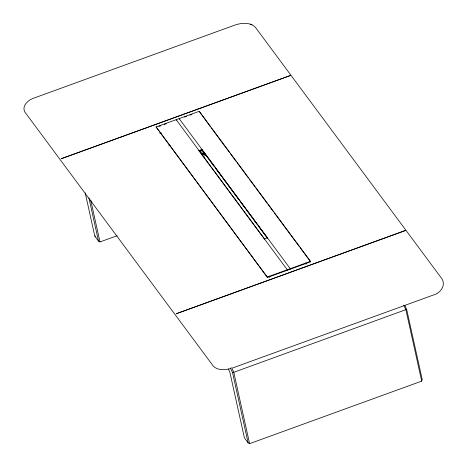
<?xml version="1.0" encoding="UTF-8"?>
<svg xmlns="http://www.w3.org/2000/svg" width="467" height="467" viewBox="0 0 467 467"><rect width="100%" height="100%" fill="white"/><g stroke="black" fill="none" stroke-linecap="round" stroke-linejoin="round"><path stroke-width="0.7" d="M228.369 368.907L229.863 372.211L244.416 437.853L248.123 442.856L249.594 443.65L421.707 381.119L422.226 379.607L406.658 309.376L404.854 305.395M406.658 309.376L233.774 372.304L232.554 372.631L230.453 367.984M61.148 158.739L290.661 75.415M61.177 158.786L290.661 75.409M156.106 126.971L199.216 111.309L310.502 261.339L310.596 261.783L267.486 277.445L156.106 126.971L267.486 277.445M158.879 126.44L160.887 125.711M164.232 124.496L166.234 123.767M184.605 117.094L186.607 116.371M189.952 115.151L191.96 114.427M159.772 133.264L161.144 132.768M168.756 145.949L170.128 145.453M202.129 149.878L199.14 150.964L199.047 150.52L202.03 149.44L202.229 150.321M199.45 151.384L202.468 150.339L199.45 151.366M203.396 151.588L200.413 152.674M202.234 155.132L205.252 154.087L202.229 155.12M206.175 155.342L203.192 156.422M85.21 192.877L94.801 236.144L98.514 241.147L99.979 241.941L117.124 235.712M264.579 238.87L267.562 237.791M267.387 277.001L310.502 261.339M232.578 367.978L433.213 295.086C440.037 293.422 446.003 285.927 442.091 279.032L255.385 27.314C250.172 21.955 241.492 22.865 234.989 25.043L34.354 97.93C27.594 99.961 19.824 107.352 26.52 114.292L213.226 366.011C217.616 370.693 225.012 370.004 230.692 368.586M94.801 236.144L95.653 236.109M250.166 24.126L250.604 24.29M251.631 24.675L252.122 24.856M210.617 126.989L199.216 111.309M211.487 128.162L229.309 152.189M230.178 153.363L236.267 161.564M237.137 162.738L248.438 177.974M249.308 179.147L254.959 186.765M255.828 187.938L267.13 203.174M268 204.348L273.65 211.965M274.52 213.139L299.294 246.547M300.164 247.72L310.596 261.783M201.855 149.516L267.498 238.012M203.092 151.495L209.169 159.685M210.039 160.858L214.376 166.707M215.246 167.875L221.323 176.071M222.187 177.238L226.53 183.087M227.4 184.261L238.684 199.473M240.849 202.398L245.193 208.247M246.056 209.42L252.133 217.61M253.003 218.784L257.34 224.633M258.21 225.8L266.89 237.505M198.872 150.602L264.515 239.092M403.786 305.132L405.887 309.773L421.707 381.119M231.673 367.657L233.774 372.304L249.594 443.65M305.675 262.933L305.984 264.322M290.538 269.074L179.153 118.595L179.252 119.038M287.549 270.154L176.17 119.68L176.269 120.124M269.307 276.009L269.617 277.398M232.554 372.631L248.123 442.856M90.697 200.069L99.979 241.941M88.963 198.09L98.514 241.147M204.318 152.826L201.306 153.882L204.289 152.797M405.625 230.4L176.141 313.777L405.654 230.447"/></g></svg>
